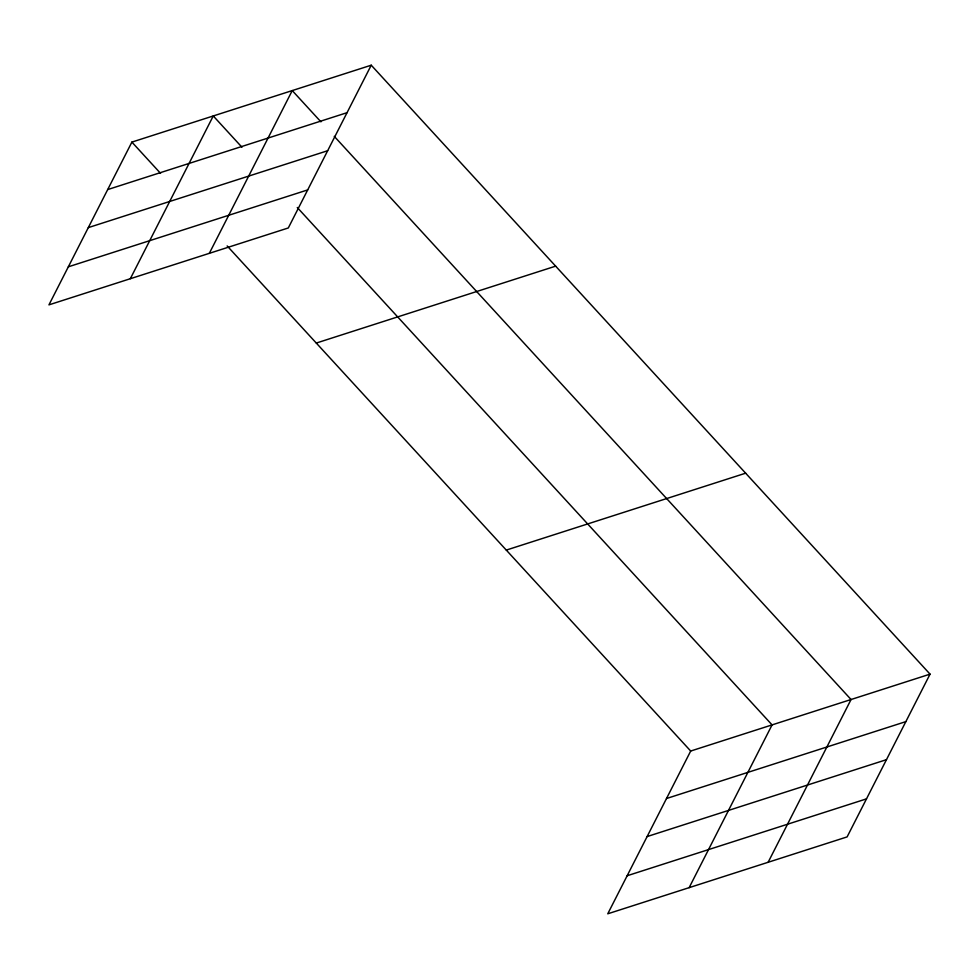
<?xml version="1.0" encoding="UTF-8"?>
<svg xmlns="http://www.w3.org/2000/svg" width="979" height="979" viewBox="0 0 979 979"><rect width="100%" height="100%" fill="white"/><g stroke="black" fill="none" stroke-linecap="round" stroke-linejoin="round"><path stroke-width="1.47" d="M371.237 65.201L131.884 142.102L48.95 304.861L288.303 227.96L371.237 65.201L930.05 674.139L847.116 836.898L607.763 913.799L690.697 751.04L930.05 674.139M130.329 278.709L213.263 115.95L241.948 147.217M209.322 253.341L292.244 90.582L320.928 121.837M689.143 887.659L772.076 724.901L297.273 207.499M768.136 862.279L851.057 699.52L334.255 136.35M107.69 189.583L347.043 112.683M88.306 227.617L327.659 150.729M68.334 266.814L307.687 189.914M316.29 343.054L555.644 266.153M506.29 550.088L745.643 473.187M666.503 798.521L905.856 721.621M647.119 836.568L886.472 759.667M627.147 875.752L866.501 798.864M131.884 142.102L160.568 173.356M227.152 245.925L690.697 751.04"/></g></svg>
